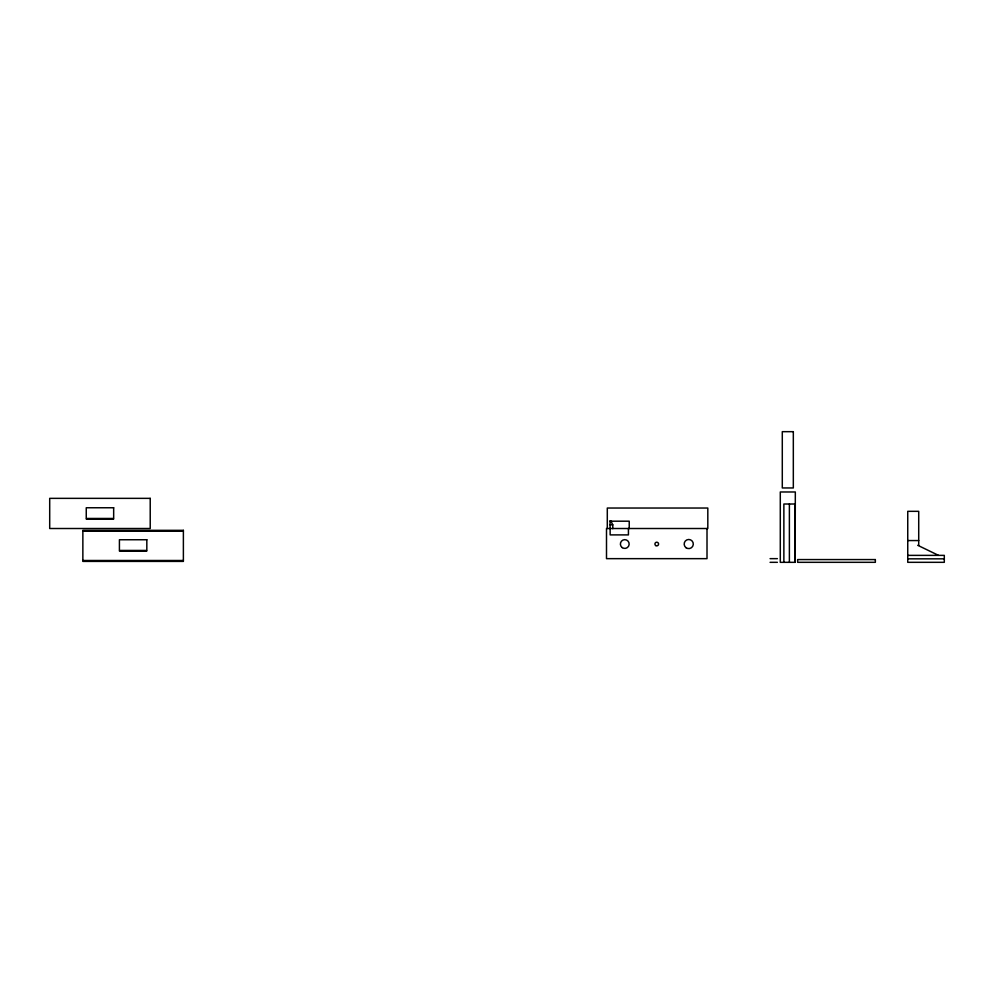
<?xml version="1.0" encoding="UTF-8"?>
<svg xmlns="http://www.w3.org/2000/svg" width="994" height="994" viewBox="0 0 994 994"><rect width="100%" height="100%" fill="white"/><g stroke="black" fill="none" stroke-linecap="round" stroke-linejoin="round"><path stroke-width="1.49" d="M86.254 519.092L113.664 519.092M610.043 521.191L629.227 521.191L629.227 528.51M610.043 524.844L612.776 524.844L612.776 528.684M82.862 531.243L183.381 531.243M907.746 540.562L918.717 540.562M119.417 551.074L146.826 551.074M907.746 555.373L944.3 555.373L944.3 562.318L907.746 562.318L907.746 511.326L918.717 511.326L918.717 545.321L917.797 545.321L938.535 555.373M770.077 558.653L777.383 558.653M907.746 558.839L944.3 558.839M82.862 560.492L183.381 560.492M770.077 562.318L777.383 562.318M795.324 562.331L780.29 562.331L780.29 491.98L795.324 491.98L795.163 562.331L795.125 504.008L783.868 504.008L783.868 562.306M610.726 520.732L612.776 524.844M789.385 504.008L789.385 562.306M707.007 528.51L707.007 558.653L606.502 558.653L606.502 528.51L707.815 528.51L707.815 508.033L607.297 508.033L607.297 528.51M628.432 528.51L628.432 534.896L610.154 534.896L610.043 520.732M793.324 431.669L782.29 431.669L782.29 487.955L793.324 487.955L793.324 431.669M150.218 498.354L49.7 498.354L49.7 528.51L150.218 528.51L150.218 498.354M113.664 507.76L86.254 507.76L86.254 518.458L113.664 518.458L113.664 507.76M183.381 530.336L82.862 530.336L82.862 561.399L183.381 561.399L183.381 530.336M146.826 539.742L119.417 539.742L119.417 550.44L146.826 550.44L146.826 539.742M875.354 559.572L797.673 559.572L797.673 562.318L875.354 562.318L875.354 559.572M655.791 545.594A1.826 1.826 0 0 0 658.575 544.103A1.826 1.826 0 0 0 655.891 542.426A1.826 1.826 0 0 0 655.791 545.594M622.256 547.632A4.386 4.386 0 0 0 629.14 544.426A4.386 4.386 0 0 0 622.927 540.065A4.386 4.386 0 0 0 622.256 547.632M686.046 547.731A4.572 4.572 0 0 0 693.278 544.513A4.572 4.572 0 0 0 686.879 539.866A4.572 4.572 0 0 0 686.046 547.731"/></g></svg>
